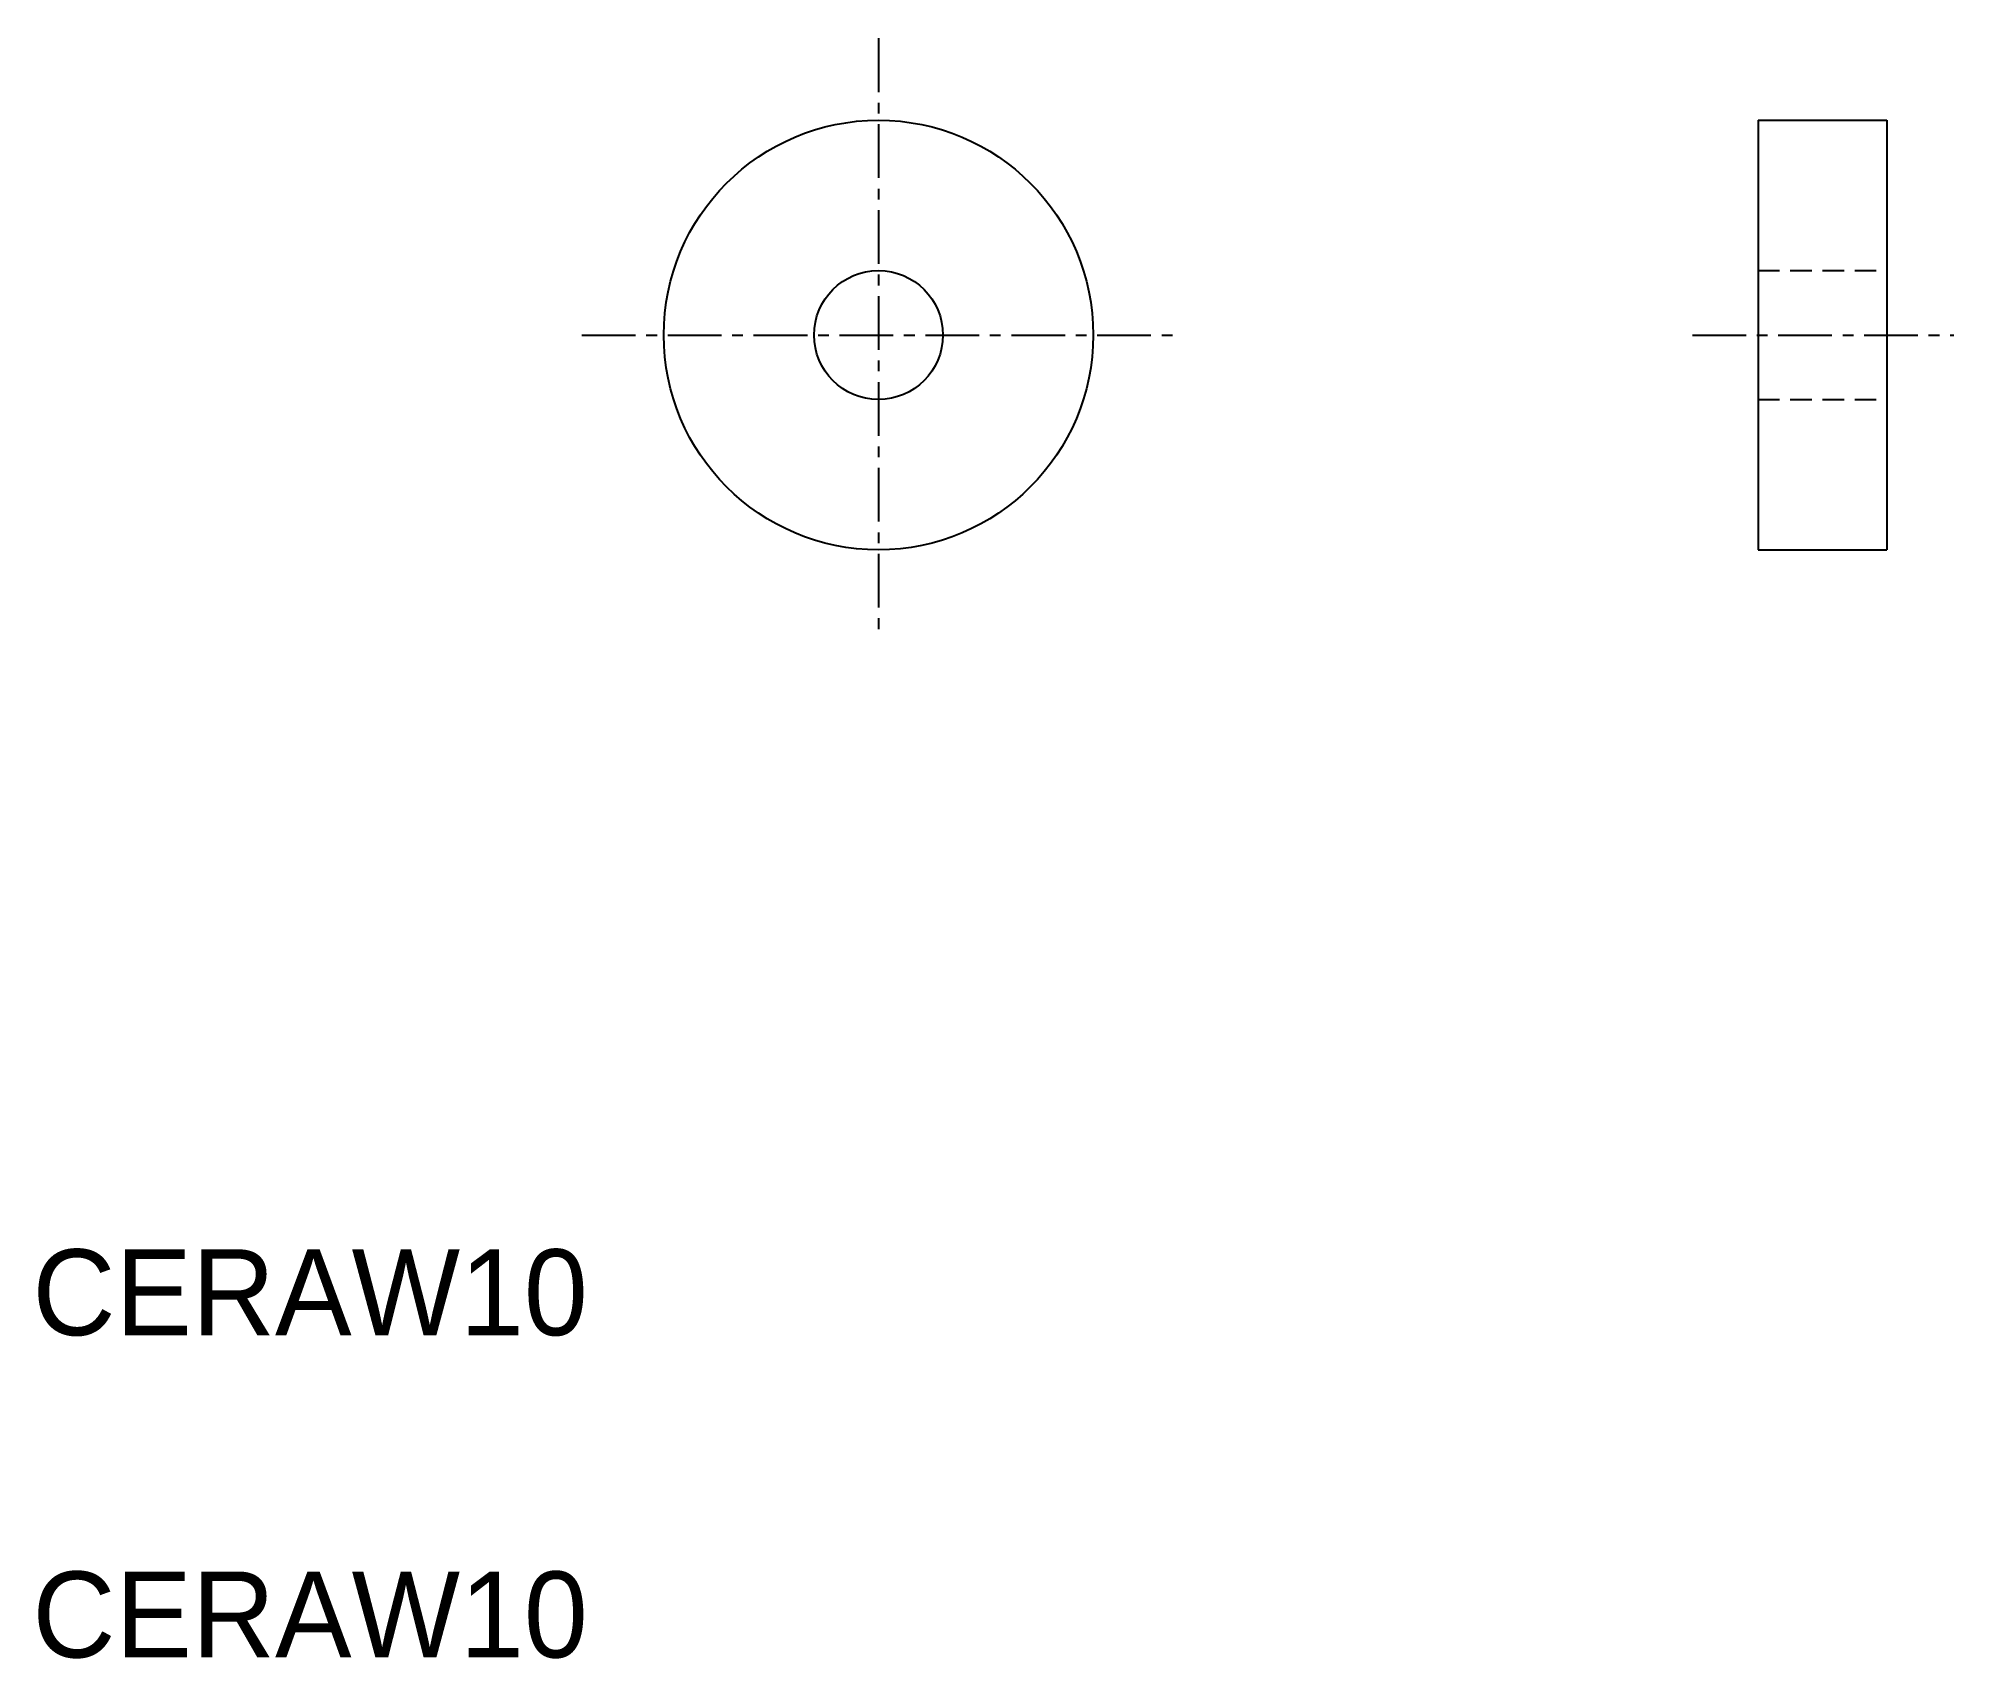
# Model space of a CAD drawing. Extents: x 5.1 to 49.7, y 5 to 42.7.
import ezdxf

# ---------------------------------------------------------------- set-up
doc = ezdxf.new("R2010")
doc.units = 0
doc.linetypes.add('CENTER', pattern=[2, 1.25, -0.25, 0.25, -0.25])
doc.linetypes.add('DASHED', pattern=[0.75, 0.5, -0.25])
doc.layers.get('0').update_dxf_attribs({"linetype": 'CONTINUOUS'})
doc.layers.add('CENTER', color=1, linetype='CENTER')

msp = doc.modelspace()

# ---------------------------------------------------------------- linework, layer by layer
at = {"color": 7, "linetype": 'CONTINUOUS'}
for p, q in [((45.177, 40.782), (45.177, 30.782)), ((45.177, 40.782), (48.177, 40.782)), ((48.177, 40.782), (48.177, 30.782)), ((45.177, 30.782), (48.177, 30.782))]:
    msp.add_line(p, q, dxfattribs=at)
at = {"color": 3, "linetype": 'DASHED'}
for p, q in [((45.177, 37.282), (48.177, 37.282)), ((45.177, 34.282), (48.177, 34.282))]:
    msp.add_line(p, q, dxfattribs=at)
at = {"color": 7, "linetype": 'CONTINUOUS'}
for radius in [5, 1.5]:
    msp.add_circle((24.697, 35.782), radius, dxfattribs=at)
at = {"layer": 'CENTER', "color": 1, "linetype": 'CENTER'}
for p, q in [((24.697, 42.688), (24.697, 28.876)), ((17.791, 35.782), (31.603, 35.782)), ((43.647, 35.782), (49.731, 35.782))]:
    msp.add_line(p, q, dxfattribs=at)

# ---------------------------------------------------------------- texts
at = {"color": 7, "linetype": 'CONTINUOUS'}
for p in [(5, 12.5), (5, 5)]:
    msp.add_text('CERAW10', height=2, dxfattribs=at).set_placement(p)

doc.saveas('drawing.dxf')
